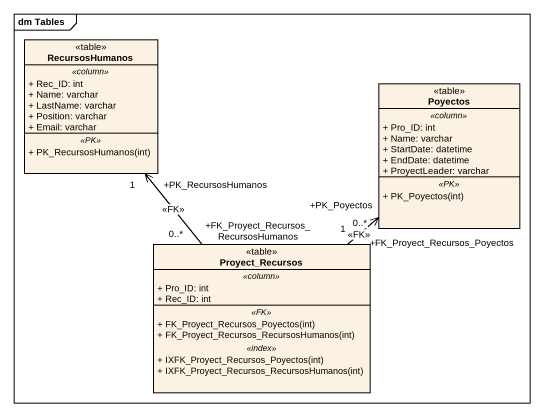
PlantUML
@startuml
mainframe dm Tables
hide circle
hide empty members
skinparam classAttributeIconSize 0
class RecursosHumanos <<table>> {
  .. <<column>> ..
  + Rec_ID: int
  + Name: varchar
  + LastName: varchar
  + Position: varchar
  + Email: varchar
  .. <<PK>> ..
  + PK_RecursosHumanos(int)
}
class Poyectos <<table>> {
  .. <<column>> ..
  + Pro_ID: int
  + Name: varchar
  + StartDate: datetime
  + EndDate: datetime
  + ProyectLeader: varchar
  .. <<PK>> ..
  + PK_Poyectos(int)
}
class Proyect_Recursos <<table>> {
  .. <<column>> ..
  + Pro_ID: int
  + Rec_ID: int
  .. <<FK>> ..
  + FK_Proyect_Recursos_Poyectos(int)
  + FK_Proyect_Recursos_RecursosHumanos(int)
  .. <<index>> ..
  + IXFK_Proyect_Recursos_Poyectos(int)
  + IXFK_Proyect_Recursos_RecursosHumanos(int)
}
Proyect_Recursos "+FK_Proyect_Recursos_RecursosHumanos\n0..*" -up-> "+PK_RecursosHumanos\n1" RecursosHumanos : <<FK>>
Proyect_Recursos "+FK_Proyect_Recursos_Poyectos\n0..*" -up-> "+PK_Poyectos\n1" Poyectos : <<FK>>
@enduml
